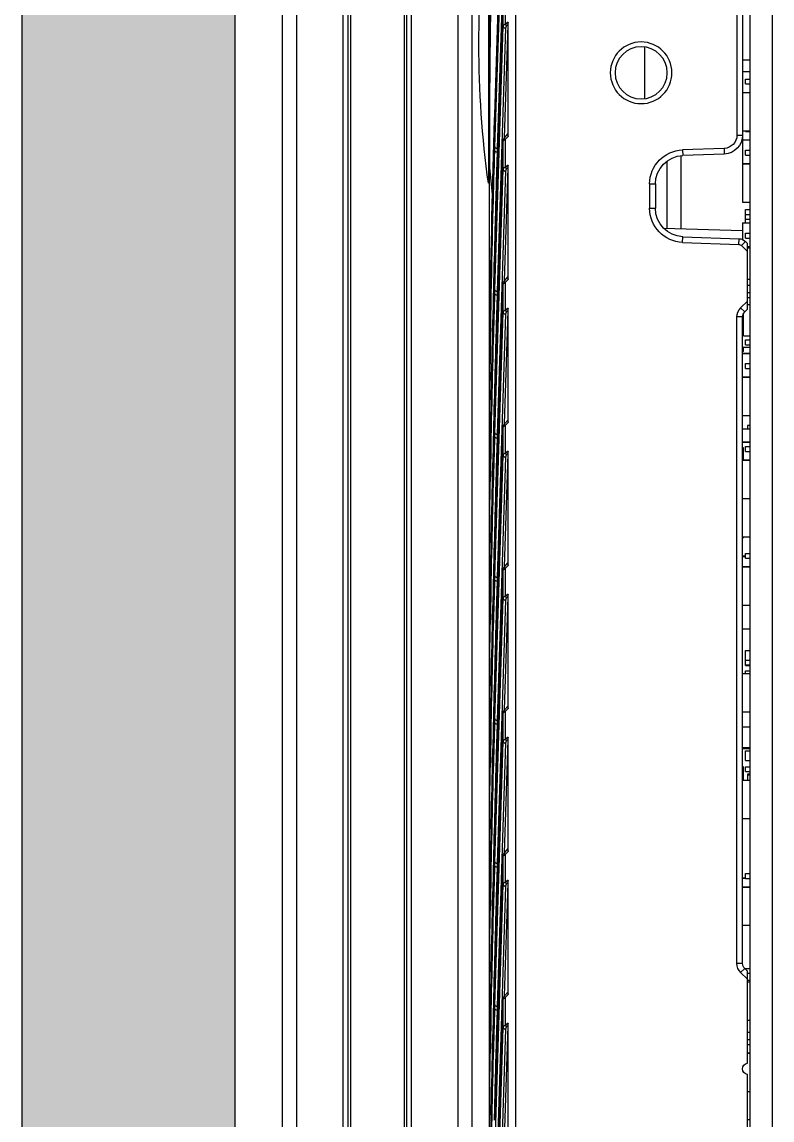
# Model space of a CAD drawing. Header units: millimetres. Extents: x 3299 to 14264, y 1863 to 5555.
# Drawn here: x 13160 to 13239, y 3284.3 to 3400 of the extents above; entities that cross this region are included whole.
import ezdxf

# ---------------------------------------------------------------- set-up
doc = ezdxf.new("R2010")
doc.units = ezdxf.units.MM
for name, color, linetype in [('02___PRT_ALL_AXES', 7, 'Continuous'), ('_147615', 7, 'Continuous'), ('DIM', 4, 'Continuous')]:
    doc.layers.add(name, color=color, linetype=linetype)

# ---------------------------------------------------------------- blocks, each defined once
blk = doc.blocks.new('tyfjg')
at = {"color": 30, "linetype": 'Continuous', "true_color": 0xf26722}
for p, q in [((6005.13, 3408.49), (7001.63, 3408.49)), ((6005.13, 3406.99), (7001.63, 3406.99)), ((6005.13, 3402.09), (7001.63, 3402.09)), ((6005.13, 3401.59), (7001.63, 3401.59)), ((7001.63, 3401.33), (6005.13, 3401.33)), ((7001.63, 3395.66), (6005.13, 3395.66)), ((6005.13, 3395.39), (7001.63, 3395.39)), ((6005.13, 3394.89), (7001.63, 3394.89)), ((6005.13, 3389.99), (7001.63, 3389.99)), ((6005.13, 3388.49), (7001.63, 3388.49))]:
    blk.add_line(p, q, dxfattribs=at)
blk = doc.blocks.new('5555')
at = {"color": 7, "linetype": 'Continuous'}
for p, q in [((2254.95, 3834.51), (2254.95, 3497.01)), ((2257.25, 3497.01), (2257.25, 3834.51)), ((2284.75, 3501.96), (2284.75, 3829.55)), ((2281.95, 3532.46), (2281.95, 3799.05)), ((2258.05, 3797.45), (2258.05, 3757.14)), ((2258.65, 3795.83), (2258.65, 3764.19)), ((2284.18, 3766.29), (2283.31, 3793.63)), ((2284.18, 3766.28), (2283.31, 3793.62)), ((2283.03, 3790.55), (2283.92, 3762.81)), ((2283.31, 3790.71), (2284.19, 3762.97)), ((2283.07, 3778.81), (2283.07, 3775.87)), ((2284.18, 3751.21), (2283.31, 3778.55)), ((2283.31, 3778.54), (2283.31, 3775.63)), ((2284.18, 3751.2), (2283.31, 3778.54)), ((2282.78, 3764.05), (2282.78, 3776.1)), ((2282.78, 3776.1), (2283.07, 3775.87)), ((2283.16, 3763.9), (2282.78, 3775.83)), ((2282.78, 3775.83), (2282.94, 3775.71)), ((2283.03, 3775.47), (2283.92, 3747.74)), ((2283.31, 3775.63), (2284.19, 3747.9)), ((2268.35, 3768.04), (2268.35, 3773.48)), ((2258.05, 3772.14), (2257.25, 3772.14)), ((2258.05, 3770.89), (2257.25, 3770.89)), ((2257.75, 3770.1), (2257.25, 3770.1)), ((2257.75, 3769.59), (2257.25, 3769.59)), ((2257.75, 3769.59), (2257.75, 3770.1)), ((2258.05, 3768.7), (2257.25, 3768.7)), ((2258.05, 3768.68), (2257.25, 3768.68)), ((2284.18, 3766.28), (2284.18, 3766.29)), ((2284.19, 3765.89), (2284.18, 3766.29)), ((2284.19, 3765.89), (2284.18, 3766.28)), ((2284.19, 3765.88), (2284.19, 3765.89)), ((2284.19, 3765.88), (2284.19, 3765.89)), ((2284.19, 3765.88), (2284.19, 3765.89)), ((2284.19, 3765.88), (2284.19, 3762.97)), ((2258.05, 3764.64), (2257.25, 3764.64)), ((2257.75, 3764.59), (2257.25, 3764.59)), ((2257.75, 3764.59), (2257.75, 3764.64)), ((2258.05, 3763.7), (2257.25, 3763.7)), ((2258.05, 3763.68), (2257.25, 3763.68)), ((2258.65, 3764.19), (2258.05, 3764.19)), ((2283.07, 3763.73), (2282.78, 3764.05)), ((2283.13, 3763.93), (2282.79, 3764.32)), ((2283.07, 3763.73), (2283.07, 3760.79)), ((2283.31, 3763.46), (2283.31, 3763.47)), ((2284.18, 3736.14), (2283.31, 3763.47)), ((2283.31, 3763.46), (2283.31, 3760.56)), ((2284.18, 3736.13), (2283.31, 3763.46)), ((2257.75, 3762.6), (2257.25, 3762.6)), ((2257.75, 3762.09), (2257.25, 3762.09)), ((2257.75, 3762.09), (2257.75, 3762.6)), ((2260, 3762.79), (2259.98, 3762.19)), ((2259.98, 3762.19), (2264.36, 3762.04)), ((2260, 3762.79), (2264.38, 3762.64)), ((2264.38, 3762.64), (2264.36, 3762.04)), ((2283.82, 3762.39), (2283.93, 3762.42)), ((2283.92, 3762.81), (2283.93, 3762.42)), ((2284.19, 3762.97), (2284.2, 3762.58)), ((2258.05, 3761.2), (2257.25, 3761.2)), ((2258.05, 3761.18), (2257.25, 3761.18)), ((2282.78, 3748.98), (2282.78, 3761.02)), ((2282.78, 3761.02), (2283.07, 3760.79)), ((2283.16, 3748.82), (2282.78, 3760.76)), ((2282.78, 3760.76), (2282.94, 3760.63)), ((2283.03, 3760.4), (2283.92, 3732.66)), ((2283.31, 3760.56), (2284.19, 3732.82)), ((2284.75, 3760.76), (2284.41, 3757.6)), ((2267.25, 3759.04), (2267.25, 3756.48)), ((2267.85, 3759.04), (2267.25, 3759.04)), ((2267.85, 3759.04), (2267.85, 3756.48)), ((2258.05, 3757.14), (2257.25, 3757.14)), ((2257.75, 3756.36), (2257.25, 3756.36)), ((2257.75, 3756.35), (2257.25, 3756.35)), ((2257.75, 3754.95), (2257.75, 3756.36)), ((2267.85, 3756.48), (2267.25, 3756.48)), ((2257.75, 3755.84), (2257.25, 3755.84)), ((2257.75, 3755.34), (2257.25, 3755.34)), ((2258.05, 3754.95), (2257.25, 3754.95)), ((2258.05, 3754.93), (2257.25, 3754.93)), ((2258.05, 3754.95), (2258.05, 3753.18)), ((2266.38, 3754.37), (2258.05, 3754.15)), ((2257.75, 3753.85), (2257.25, 3753.85)), ((2257.75, 3753.34), (2257.25, 3753.34)), ((2257.74, 3752.97), (2257.55, 3752.77)), ((2258.18, 3752.55), (2257.74, 3752.97)), ((2257.75, 3753.34), (2257.75, 3753.85)), ((2264.36, 3753.48), (2258.43, 3753.27)), ((2258.45, 3752.67), (2258.43, 3753.27)), ((2264.38, 3752.88), (2258.45, 3752.67)), ((2264.38, 3752.88), (2264.36, 3753.48)), ((2257.55, 3752.45), (2257.25, 3752.45)), ((2257.55, 3752.43), (2257.25, 3752.43)), ((2257.55, 3752.3), (2257.25, 3752.3)), ((2257.55, 3745.83), (2257.55, 3752.77)), ((2258.18, 3752.55), (2257.55, 3751.91)), ((2284.18, 3751.2), (2284.18, 3751.21)), ((2284.19, 3750.81), (2284.18, 3751.21)), ((2284.19, 3750.81), (2284.18, 3751.2)), ((2284.19, 3750.81), (2284.19, 3747.9)), ((2284.19, 3750.81), (2284.19, 3750.81)), ((2284.19, 3750.81), (2284.19, 3750.81)), ((2284.19, 3750.81), (2284.19, 3750.81)), ((2284.23, 3751.21), (2284.23, 3750.82)), ((2257.55, 3748.99), (2257.25, 3748.99)), ((2257.55, 3748.39), (2257.25, 3748.39)), ((2283.07, 3748.66), (2282.78, 3748.98)), ((2283.13, 3748.86), (2282.79, 3749.24)), ((2283.07, 3748.66), (2283.07, 3745.72)), ((2283.31, 3748.39), (2283.31, 3748.4)), ((2284.18, 3721.06), (2283.31, 3748.4)), ((2283.31, 3748.39), (2283.31, 3745.48)), ((2284.18, 3721.05), (2283.31, 3748.39)), ((2257.55, 3747.6), (2257.25, 3747.6)), ((2257.55, 3747.09), (2257.25, 3747.09)), ((2283.82, 3747.32), (2283.93, 3747.34)), ((2283.92, 3747.74), (2283.93, 3747.34)), ((2284.19, 3747.9), (2284.2, 3747.5)), ((2284.75, 3747.53), (2284.63, 3746.21)), ((2257.55, 3746.33), (2257.25, 3746.33)), ((2258.26, 3745.98), (2257.55, 3746.68)), ((2257.83, 3745.55), (2258.26, 3745.98)), ((2282.78, 3733.9), (2282.78, 3745.95)), ((2282.78, 3745.95), (2283.07, 3745.72)), ((2257.83, 3745.55), (2257.55, 3745.83)), ((2257.95, 3743.03), (2257.95, 3745.39)), ((2258.05, 3676.87), (2258.05, 3745.02)), ((2258.05, 3745.02), (2258.65, 3745.02)), ((2258.65, 3676.87), (2258.65, 3745.02)), ((2283.16, 3733.74), (2282.78, 3745.68)), ((2282.78, 3745.68), (2282.94, 3745.56)), ((2283.03, 3745.32), (2283.92, 3717.59)), ((2283.31, 3745.48), (2284.19, 3717.75)), ((2257.95, 3743.03), (2257.25, 3743.03)), ((2257.75, 3742.6), (2257.25, 3742.6)), ((2257.75, 3742.09), (2257.75, 3742.6)), ((2257.75, 3742.09), (2257.25, 3742.09)), ((2258.05, 3741.83), (2257.25, 3741.83)), ((2257.95, 3741.37), (2257.95, 3741.83)), ((2257.95, 3741.37), (2258.05, 3741.37)), ((2258.05, 3741.2), (2257.25, 3741.2)), ((2258.05, 3741.18), (2257.25, 3741.18)), ((2257.75, 3740.1), (2257.25, 3740.1)), ((2257.75, 3739.59), (2257.75, 3740.1)), ((2257.75, 3739.59), (2257.25, 3739.59)), ((2258.05, 3738.7), (2257.25, 3738.7)), ((2258.05, 3738.68), (2257.25, 3738.68)), ((2284.18, 3736.13), (2284.18, 3736.14)), ((2284.19, 3735.74), (2284.18, 3736.14)), ((2284.19, 3735.74), (2284.18, 3736.13)), ((2284.19, 3735.73), (2284.19, 3735.74)), ((2284.19, 3735.73), (2284.19, 3735.74)), ((2284.19, 3735.73), (2284.19, 3735.74)), ((2284.19, 3735.73), (2284.19, 3732.82)), ((2284.23, 3736.14), (2284.23, 3735.74)), ((2258.05, 3734.64), (2257.25, 3734.64)), ((2257.25, 3733.58), (2257.55, 3733.58)), ((2258.05, 3733.23), (2257.25, 3733.23)), ((2257.25, 3733.2), (2258.05, 3733.2)), ((2257.55, 3733.58), (2257.55, 3733.23)), ((2283.07, 3733.58), (2282.78, 3733.9)), ((2283.13, 3733.78), (2282.79, 3734.16)), ((2283.07, 3733.58), (2283.07, 3730.64)), ((2284.18, 3705.98), (2283.31, 3733.32)), ((2283.31, 3733.31), (2283.31, 3733.32)), ((2284.18, 3705.98), (2283.31, 3733.31)), ((2283.31, 3733.31), (2283.31, 3730.41)), ((2283.82, 3732.24), (2283.93, 3732.27)), ((2283.92, 3732.66), (2283.93, 3732.27)), ((2284.19, 3732.82), (2284.2, 3732.43)), ((2258.05, 3731.86), (2257.25, 3731.86)), ((2257.25, 3731.79), (2258.05, 3731.79)), ((2257.75, 3731.35), (2257.25, 3731.35)), ((2257.75, 3730.84), (2257.25, 3730.84)), ((2257.75, 3730.84), (2257.75, 3731.35)), ((2257.95, 3729.95), (2257.95, 3731.23)), ((2257.95, 3731.23), (2258.05, 3731.23)), ((2282.78, 3718.83), (2282.78, 3730.87)), ((2282.78, 3730.87), (2283.07, 3730.64)), ((2284.64, 3730.98), (2284.64, 3731.05)), ((2284.68, 3727.68), (2284.64, 3731.05)), ((2284.69, 3727.68), (2284.64, 3730.98)), ((2284.75, 3730.98), (2284.75, 3730.59)), ((2284.75, 3730.98), (2284.75, 3727.68)), ((2284.75, 3730.59), (2284.75, 3730.98)), ((2258.05, 3729.95), (2257.25, 3729.95)), ((2258.05, 3729.93), (2257.25, 3729.93)), ((2283.16, 3718.67), (2282.78, 3730.61)), ((2282.78, 3730.61), (2282.94, 3730.48)), ((2283.03, 3730.25), (2283.92, 3702.51)), ((2283.31, 3730.41), (2284.19, 3702.67)), ((2284.75, 3730.59), (2284.75, 3727.68)), ((2284.75, 3715.91), (2284.69, 3727.52)), ((2258.05, 3725.89), (2257.25, 3725.89)), ((2258.05, 3725.87), (2257.25, 3725.87)), ((2258.05, 3721.83), (2257.25, 3721.83)), ((2257.95, 3721.73), (2257.95, 3721.83)), ((2257.95, 3721.73), (2258.05, 3721.73)), ((2284.18, 3721.05), (2284.18, 3721.06)), ((2284.19, 3720.66), (2284.18, 3721.06)), ((2284.19, 3720.66), (2284.18, 3721.05)), ((2284.19, 3720.65), (2284.19, 3720.66)), ((2284.19, 3720.65), (2284.19, 3720.66)), ((2284.19, 3720.65), (2284.19, 3720.66)), ((2284.19, 3720.65), (2284.19, 3717.75)), ((2284.23, 3721.06), (2284.23, 3720.67)), ((2257.75, 3720.1), (2257.25, 3720.1)), ((2257.75, 3719.59), (2257.25, 3719.59)), ((2257.75, 3719.59), (2257.75, 3720.1)), ((2258.05, 3719.83), (2257.75, 3719.83)), ((2257.75, 3719.73), (2258.05, 3719.73)), ((2258.05, 3718.7), (2257.25, 3718.7)), ((2258.05, 3718.68), (2257.25, 3718.68)), ((2283.07, 3718.51), (2282.78, 3718.83)), ((2283.13, 3718.71), (2282.79, 3719.09)), ((2283.07, 3718.51), (2283.07, 3715.57)), ((2284.18, 3690.91), (2283.31, 3718.25)), ((2283.31, 3718.24), (2283.31, 3718.25)), ((2284.18, 3690.9), (2283.31, 3718.24)), ((2283.31, 3718.24), (2283.31, 3715.33)), ((2283.82, 3717.17), (2283.93, 3717.19)), ((2283.92, 3717.59), (2283.93, 3717.19)), ((2284.19, 3717.75), (2284.2, 3717.35)), ((2282.78, 3703.75), (2282.78, 3715.8)), ((2282.78, 3715.8), (2283.07, 3715.57)), ((2284.64, 3715.91), (2284.64, 3715.98)), ((2284.68, 3712.6), (2284.64, 3715.98)), ((2284.69, 3712.6), (2284.64, 3715.91)), ((2284.75, 3715.91), (2284.75, 3715.51)), ((2284.75, 3715.91), (2284.75, 3712.61)), ((2284.75, 3715.51), (2284.75, 3715.91)), ((2258.05, 3714.64), (2257.25, 3714.64)), ((2283.16, 3703.59), (2282.78, 3715.53)), ((2282.78, 3715.53), (2282.94, 3715.41)), ((2283.03, 3715.17), (2283.92, 3687.44)), ((2283.31, 3715.33), (2284.19, 3687.6)), ((2284.75, 3715.51), (2284.75, 3712.61)), ((2284.75, 3700.83), (2284.69, 3712.45)), ((2258.05, 3712.14), (2257.25, 3712.14)), ((2257.75, 3709.86), (2257.25, 3709.86)), ((2257.75, 3708.85), (2257.25, 3708.85)), ((2257.75, 3708.27), (2257.75, 3709.86)), ((2257.75, 3708.34), (2257.25, 3708.34)), ((2257.75, 3708.27), (2257.25, 3708.27)), ((2257.75, 3707.72), (2257.25, 3707.72)), ((2257.75, 3707.45), (2257.75, 3707.72)), ((2258.05, 3707.45), (2257.25, 3707.45)), ((2258.05, 3707.43), (2257.25, 3707.43)), ((2284.19, 3705.59), (2284.18, 3705.98)), ((2284.18, 3705.98), (2284.18, 3705.98)), ((2284.19, 3705.59), (2284.18, 3705.98)), ((2284.19, 3705.58), (2284.19, 3705.59)), ((2284.19, 3705.58), (2284.19, 3705.59)), ((2284.19, 3705.58), (2284.19, 3705.59)), ((2284.19, 3705.58), (2284.19, 3702.67)), ((2284.23, 3705.99), (2284.23, 3705.59)), ((2258.05, 3703.39), (2257.25, 3703.39)), ((2283.07, 3703.43), (2282.78, 3703.75)), ((2283.13, 3703.63), (2282.79, 3704.01)), ((2283.07, 3703.43), (2283.07, 3700.49)), ((2284.18, 3675.83), (2283.31, 3703.17)), ((2283.31, 3703.16), (2283.31, 3703.17)), ((2284.18, 3675.82), (2283.31, 3703.16)), ((2283.31, 3703.16), (2283.31, 3700.25)), ((2283.82, 3702.09), (2283.93, 3702.12)), ((2283.92, 3702.51), (2283.93, 3702.12)), ((2284.19, 3702.67), (2284.2, 3702.28)), ((2258.05, 3701.83), (2257.25, 3701.83)), ((2282.78, 3688.68), (2282.78, 3700.72)), ((2282.78, 3700.72), (2283.07, 3700.49)), ((2284.64, 3700.83), (2284.64, 3700.9)), ((2284.68, 3697.53), (2284.64, 3700.9)), ((2284.69, 3697.53), (2284.64, 3700.83)), ((2284.75, 3700.83), (2284.75, 3700.44)), ((2284.75, 3700.83), (2284.75, 3697.53)), ((2284.75, 3700.44), (2284.75, 3700.83)), ((2258.05, 3699.64), (2257.25, 3699.64)), ((2258.05, 3699.61), (2257.25, 3699.61)), ((2283.16, 3688.52), (2282.78, 3700.46)), ((2282.78, 3700.46), (2282.94, 3700.33)), ((2283.03, 3700.09), (2283.92, 3672.36)), ((2283.31, 3700.25), (2284.19, 3672.52)), ((2284.75, 3700.44), (2284.75, 3697.53)), ((2257.25, 3699.51), (2258.05, 3699.51)), ((2257.75, 3699.29), (2257.25, 3699.29)), ((2257.75, 3698.27), (2257.75, 3699.29)), ((2257.75, 3698.27), (2257.25, 3698.27)), ((2257.75, 3697.6), (2257.25, 3697.6)), ((2257.75, 3697.09), (2257.75, 3697.6)), ((2257.95, 3696.2), (2257.95, 3697.61)), ((2257.95, 3697.61), (2258.05, 3697.61)), ((2284.75, 3685.76), (2284.69, 3697.37)), ((2257.75, 3697.09), (2257.25, 3697.09)), ((2257.25, 3696.81), (2257.55, 3696.81)), ((2257.25, 3696.71), (2257.55, 3696.71)), ((2258.05, 3696.2), (2257.25, 3696.2)), ((2258.05, 3696.18), (2257.25, 3696.18)), ((2257.55, 3696.81), (2257.55, 3696.2)), ((2258.05, 3692.14), (2257.25, 3692.14)), ((2284.19, 3690.51), (2284.18, 3690.91)), ((2284.18, 3690.9), (2284.18, 3690.91)), ((2284.19, 3690.51), (2284.18, 3690.9)), ((2284.19, 3690.5), (2284.19, 3690.51)), ((2284.19, 3690.5), (2284.19, 3690.51)), ((2284.19, 3690.5), (2284.19, 3690.51)), ((2284.19, 3690.5), (2284.19, 3687.6)), ((2284.23, 3690.91), (2284.23, 3690.51)), ((2283.07, 3688.35), (2282.78, 3688.68)), ((2283.13, 3688.56), (2282.79, 3688.94)), ((2283.07, 3688.35), (2283.07, 3685.42)), ((2284.18, 3660.76), (2283.31, 3688.1)), ((2283.31, 3688.09), (2283.31, 3688.1)), ((2284.18, 3660.75), (2283.31, 3688.09)), ((2283.31, 3688.09), (2283.31, 3685.18)), ((2283.82, 3687.02), (2283.93, 3687.04)), ((2283.92, 3687.44), (2283.93, 3687.04)), ((2284.19, 3687.6), (2284.2, 3687.2)), ((2257.75, 3686.35), (2257.25, 3686.35)), ((2257.75, 3685.84), (2257.25, 3685.84)), ((2257.75, 3685.84), (2257.75, 3686.35)), ((2258.05, 3685.89), (2257.75, 3685.89)), ((2258.05, 3685.87), (2257.75, 3685.87)), ((2284.64, 3685.76), (2284.64, 3685.83)), ((2284.68, 3682.45), (2284.64, 3685.83)), ((2284.69, 3682.45), (2284.64, 3685.76)), ((2284.75, 3685.76), (2284.75, 3685.36)), ((2284.75, 3685.76), (2284.75, 3682.45)), ((2284.75, 3685.36), (2284.75, 3685.76)), ((2258.05, 3684.95), (2257.25, 3684.95)), ((2258.05, 3684.93), (2257.25, 3684.93)), ((2282.78, 3673.6), (2282.78, 3685.65)), ((2282.78, 3685.65), (2283.07, 3685.42)), ((2283.16, 3673.44), (2282.78, 3685.38)), ((2282.78, 3685.38), (2282.94, 3685.26)), ((2283.03, 3685.02), (2283.92, 3657.28)), ((2283.31, 3685.18), (2284.19, 3657.44)), ((2284.75, 3685.36), (2284.75, 3682.45)), ((2284.75, 3670.68), (2284.69, 3682.29)), ((2258.05, 3680.89), (2257.25, 3680.89)), ((2258.05, 3676.87), (2258.65, 3676.87)), ((2257.75, 3676.35), (2257.25, 3676.35)), ((2257.55, 3675.84), (2257.25, 3675.84)), ((2257.55, 3676.06), (2257.83, 3676.34)), ((2257.55, 3666.35), (2257.55, 3676.06)), ((2257.55, 3675.21), (2258.26, 3675.92)), ((2257.75, 3676.26), (2257.75, 3676.35)), ((2257.83, 3676.34), (2258.26, 3675.92)), ((2284.19, 3675.44), (2284.18, 3675.83)), ((2284.18, 3675.82), (2284.18, 3675.83)), ((2284.19, 3675.44), (2284.18, 3675.82)), ((2284.19, 3675.43), (2284.19, 3675.44)), ((2284.19, 3675.43), (2284.19, 3675.44)), ((2284.19, 3675.43), (2284.19, 3675.44)), ((2284.19, 3675.43), (2284.19, 3672.52)), ((2284.23, 3675.84), (2284.23, 3675.44)), ((2257.55, 3675.1), (2257.25, 3675.1)), ((2257.55, 3674.95), (2257.25, 3674.95)), ((2257.55, 3674.93), (2257.25, 3674.93)), ((2283.07, 3673.28), (2282.78, 3673.6)), ((2283.13, 3673.48), (2282.79, 3673.86)), ((2283.07, 3673.28), (2283.07, 3670.34)), ((2284.18, 3645.68), (2283.31, 3673.02)), ((2283.31, 3673.01), (2283.31, 3673.02)), ((2284.18, 3645.67), (2283.31, 3673.01)), ((2283.31, 3673.01), (2283.31, 3670.1)), ((2283.82, 3671.94), (2283.93, 3671.97)), ((2283.92, 3672.36), (2283.93, 3671.97)), ((2284.19, 3672.52), (2284.2, 3672.13)), ((2257.55, 3670.89), (2257.25, 3670.89)), ((2284.64, 3670.68), (2284.64, 3670.75)), ((2284.68, 3667.38), (2284.64, 3670.75)), ((2284.69, 3667.38), (2284.64, 3670.68)), ((2284.75, 3670.68), (2284.75, 3670.29)), ((2284.75, 3670.68), (2284.75, 3667.38)), ((2284.75, 3670.29), (2284.75, 3670.68)), ((2257.55, 3669.64), (2257.25, 3669.64)), ((2282.78, 3658.52), (2282.78, 3670.57)), ((2282.78, 3670.57), (2283.07, 3670.34)), ((2283.16, 3658.37), (2282.78, 3670.31)), ((2282.78, 3670.31), (2282.94, 3670.18)), ((2283.03, 3669.94), (2283.92, 3642.21)), ((2283.31, 3670.1), (2284.19, 3642.37)), ((2284.75, 3670.29), (2284.75, 3667.38)), ((2257.55, 3668.85), (2257.25, 3668.85)), ((2257.55, 3668.34), (2257.25, 3668.34)), ((2257.55, 3667.45), (2257.25, 3667.45)), ((2257.55, 3667.43), (2257.25, 3667.43)), ((2284.75, 3655.61), (2284.69, 3667.22)), ((2257.55, 3655.46), (2257.55, 3665.17)), ((2257.55, 3663.39), (2257.25, 3663.39)), ((2257.55, 3660.42), (2257.25, 3660.42)), ((2284.19, 3660.36), (2284.18, 3660.76)), ((2284.18, 3660.75), (2284.18, 3660.76)), ((2284.19, 3660.36), (2284.18, 3660.75)), ((2284.23, 3660.76), (2284.23, 3660.36))]:
    blk.add_line(p, q, dxfattribs=at)
for points in [[(2284.75, 3730.98), (2284.69, 3742.6), (2284.5, 3754.29), (2284.19, 3765.89)], [(2283.31, 3763.47), (2283.3, 3763.52), (2283.28, 3763.64), (2283.25, 3763.75), (2283.2, 3763.85), (2283.13, 3763.93)], [(2284.69, 3727.52), (2284.5, 3739.21), (2284.19, 3750.81)], [(2283.31, 3748.4), (2283.3, 3748.44), (2283.28, 3748.56), (2283.25, 3748.67), (2283.2, 3748.77), (2283.13, 3748.86)], [(2284.69, 3712.45), (2284.5, 3724.13), (2284.19, 3735.74)], [(2283.31, 3733.32), (2283.3, 3733.36), (2283.28, 3733.49), (2283.25, 3733.6), (2283.2, 3733.7), (2283.13, 3733.78)], [(2284.69, 3697.37), (2284.5, 3709.06), (2284.19, 3720.66)], [(2283.31, 3718.25), (2283.3, 3718.29), (2283.28, 3718.41), (2283.25, 3718.52), (2283.2, 3718.62), (2283.13, 3718.71)], [(2284.69, 3682.29), (2284.5, 3693.98), (2284.19, 3705.59)], [(2283.31, 3703.17), (2283.3, 3703.21), (2283.28, 3703.34), (2283.25, 3703.45), (2283.2, 3703.55), (2283.13, 3703.63)], [(2284.69, 3667.22), (2284.5, 3678.91), (2284.19, 3690.51)], [(2283.31, 3688.1), (2283.3, 3688.14), (2283.28, 3688.26), (2283.25, 3688.37), (2283.2, 3688.47), (2283.13, 3688.56)], [(2284.69, 3652.14), (2284.5, 3663.83), (2284.19, 3675.44)], [(2283.31, 3673.02), (2283.3, 3673.06), (2283.28, 3673.19), (2283.25, 3673.3), (2283.2, 3673.4), (2283.13, 3673.48)]]:
    blk.add_lwpolyline(points, dxfattribs=at)
for radius in [3.25, 2.75]:
    blk.add_circle((2268.75, 3770.76), radius, dxfattribs=at)
for centre, radius, start, end in [((2260.05, 3764.19), 2, 180, 268), ((2260.05, 3764.19), 1.4, 180, 268), ((2264.25, 3759.04), 3.6, 0, 88), ((2264.25, 3759.04), 3, 0, 88), ((2264.25, 3756.48), 3, 272, 0), ((2264.25, 3756.48), 3.6, 272, 0), ((2258.46, 3752.27), 1, 92, 136), ((2258.46, 3752.27), 0.4, 92, 136), ((1175.89, 3727.53), 1108.58, 0.93221, 1.20356), ((2257.3, 3745.02), 1.35, 0, 45), ((2257.3, 3745.02), 0.75, 0, 45), ((1176.2, 3727.68), 1108.55, 0.17076, 0.55031), ((1176.14, 3730.59), 1108.61, 0.02045, 0.39999), ((1175.89, 3712.46), 1108.58, 0.93221, 1.20356), ((1176.43, 3712.61), 1108.33, 0.55032, 0.77916), ((1176.3, 3715.51), 1108.45, 0.39999, 0.62882), ((1176.2, 3712.61), 1108.55, 0.17076, 0.55031), ((1176.14, 3715.51), 1108.61, 0.02045, 0.39999), ((1175.89, 3697.38), 1108.58, 0.93221, 1.20356), ((1176.43, 3697.53), 1108.33, 0.55032, 0.77916), ((1176.3, 3700.44), 1108.45, 0.39999, 0.62882), ((1176.2, 3697.53), 1108.55, 0.17076, 0.55031), ((1176.14, 3700.44), 1108.61, 0.02045, 0.39999), ((1175.89, 3682.3), 1108.58, 0.93221, 1.20356), ((1176.43, 3682.46), 1108.33, 0.55032, 0.77916), ((1176.3, 3685.36), 1108.45, 0.39999, 0.62882), ((1176.2, 3682.45), 1108.55, 0.17076, 0.55031), ((1176.14, 3685.36), 1108.61, 0.02045, 0.39999), ((1175.89, 3667.23), 1108.58, 0.93221, 1.20356), ((1176.43, 3667.38), 1108.33, 0.55032, 0.77916), ((1176.3, 3670.29), 1108.45, 0.39999, 0.62882), ((1176.2, 3667.38), 1108.55, 0.17076, 0.55031), ((1176.14, 3670.29), 1108.61, 0.02045, 0.39999), ((2257.3, 3676.87), 0.75, 315, 0), ((2257.3, 3676.87), 1.35, 315, 0), ((1175.89, 3652.15), 1108.58, 0.93221, 1.20356), ((1176.43, 3652.31), 1108.33, 0.55032, 0.77916), ((1176.3, 3655.21), 1108.45, 0.39999, 0.62882), ((2257.45, 3665.76), 0.6, 279.5941, 80.4059), ((1176.2, 3652.3), 1108.55, 0.17076, 0.55031), ((1176.14, 3655.21), 1108.61, 0.02045, 0.39999)]:
    blk.add_arc(centre, radius, start, end, dxfattribs=at)
for centre, major_axis, ratio, start_param, end_param in [((2282.8, 3775.96), (-0.006, 0.387), 0.043625, 1.207842, 1.907655), ((2282.8, 3763.86), (-0.008, 0.456), 0.03597, -0.04118, 1.135116), ((2282.8, 3760.89), (-0.006, 0.387), 0.043625, 1.207842, 1.907655), ((2282.8, 3748.78), (-0.008, 0.456), 0.03597, -0.04118, 1.135116), ((2282.8, 3745.81), (-0.006, 0.387), 0.043625, 1.207842, 1.907655), ((2282.8, 3733.71), (-0.008, 0.456), 0.03597, -0.04118, 1.135116), ((2282.8, 3730.74), (-0.006, 0.387), 0.043625, 1.207842, 1.907655), ((2282.8, 3718.63), (-0.008, 0.456), 0.03597, -0.04118, 1.135116), ((2282.8, 3715.66), (-0.006, 0.387), 0.043625, 1.207842, 1.907655), ((2282.8, 3703.56), (-0.008, 0.456), 0.03597, -0.04118, 1.135116), ((2282.8, 3700.58), (-0.006, 0.387), 0.043625, 1.207842, 1.907655), ((2282.8, 3688.48), (-0.008, 0.456), 0.03597, -0.04118, 1.135116), ((2282.8, 3685.51), (-0.006, 0.387), 0.043625, 1.207842, 1.907655), ((2282.8, 3673.41), (-0.008, 0.456), 0.03597, -0.04118, 1.135116), ((2282.8, 3670.43), (-0.006, 0.387), 0.043625, 1.207842, 1.907655)]:
    blk.add_ellipse(centre, major_axis=major_axis, ratio=ratio, start_param=start_param, end_param=end_param, dxfattribs=at)
for points, knots in [([(2284.57, 3780.78), (2284.6, 3779.11), (2284.71, 3772.44), (2284.75, 3765.76), (2284.75, 3760.76)], [0, 0, 0, 0, 0.249927, 1, 1, 1, 1]), ([(2283.07, 3775.87), (2283.06, 3775.86), (2283.04, 3775.83), (2283.01, 3775.78), (2282.97, 3775.75), (2282.95, 3775.72), (2282.94, 3775.71)], [0, 0, 0, 0, 0.248018, 0.501621, 0.754402, 1, 1, 1, 1]), ([(2282.94, 3775.71), (2282.95, 3775.7), (2282.98, 3775.67), (2283, 3775.63), (2283.01, 3775.59), (2283.03, 3775.54), (2283.03, 3775.49), (2283.03, 3775.47)], [0, 0, 0, 0, 0.256695, 0.382089, 0.506385, 0.753251, 1, 1, 1, 1]), ([(2283.31, 3775.63), (2283.31, 3775.62), (2283.3, 3775.6), (2283.28, 3775.57), (2283.26, 3775.55), (2283.22, 3775.52), (2283.18, 3775.5), (2283.14, 3775.49), (2283.09, 3775.48), (2283.05, 3775.47), (2283.03, 3775.47)], [0, 0, 0, 0, 0.087721, 0.183554, 0.291171, 0.41195, 0.545418, 0.68978, 0.84241, 1, 1, 1, 1]), ([(2283.07, 3775.87), (2283.08, 3775.86), (2283.12, 3775.85), (2283.17, 3775.83), (2283.21, 3775.8), (2283.24, 3775.77), (2283.27, 3775.74), (2283.29, 3775.7), (2283.3, 3775.67), (2283.31, 3775.64), (2283.31, 3775.63)], [0, 0, 0, 0, 0.158904, 0.306341, 0.442472, 0.568149, 0.684741, 0.794091, 0.898356, 1, 1, 1, 1]), ([(2284.73, 3738.33), (2284.71, 3740.62), (2284.62, 3749.81), (2284.41, 3758.99), (2284.19, 3765.88)], [0, 0, 0, 0, 0.249991, 1, 1, 1, 1]), ([(2283.07, 3763.73), (2283.07, 3763.74), (2283.09, 3763.76), (2283.11, 3763.79), (2283.13, 3763.82), (2283.14, 3763.85), (2283.14, 3763.88), (2283.15, 3763.9), (2283.14, 3763.92), (2283.14, 3763.93), (2283.14, 3763.93), (2283.13, 3763.93)], [0, 0, 0, 0, 0.177781, 0.343274, 0.493701, 0.627259, 0.742963, 0.841273, 0.924881, 0.96303, 1, 1, 1, 1]), ([(2283.23, 3763.62), (2283.22, 3763.63), (2283.2, 3763.65), (2283.16, 3763.68), (2283.12, 3763.71), (2283.08, 3763.72), (2283.07, 3763.73)], [0, 0, 0, 0, 0.224787, 0.466098, 0.724542, 1, 1, 1, 1]), ([(2283.3, 3763.52), (2283.29, 3763.54), (2283.27, 3763.57), (2283.25, 3763.6), (2283.23, 3763.62)], [0, 0, 0, 0, 0.477411, 1, 1, 1, 1]), ([(2283.31, 3763.46), (2283.31, 3763.47), (2283.3, 3763.49), (2283.3, 3763.5), (2283.3, 3763.52)], [0, 0, 0, 0, 0.245957, 1, 1, 1, 1]), ([(2284.19, 3762.97), (2284.19, 3762.96), (2284.18, 3762.94), (2284.17, 3762.91), (2284.14, 3762.89), (2284.11, 3762.86), (2284.07, 3762.84), (2284.02, 3762.83), (2283.97, 3762.82), (2283.93, 3762.81), (2283.92, 3762.81)], [0, 0, 0, 0, 0.087721, 0.183554, 0.291171, 0.41195, 0.545418, 0.68978, 0.84241, 1, 1, 1, 1]), ([(2284.2, 3762.58), (2284.2, 3762.57), (2284.2, 3762.55), (2284.18, 3762.52), (2284.15, 3762.49), (2284.12, 3762.47), (2284.08, 3762.45), (2284.03, 3762.44), (2283.98, 3762.42), (2283.95, 3762.42), (2283.93, 3762.42)], [0, 0, 0, 0, 0.087716, 0.183532, 0.29113, 0.411898, 0.545364, 0.689735, 0.842384, 1, 1, 1, 1]), ([(2283.93, 3762.42), (2283.96, 3761.49), (2284.07, 3757.75), (2284.17, 3754.01), (2284.23, 3751.21)], [0, 0, 0, 0, 0.250008, 1, 1, 1, 1]), ([(2284.2, 3762.58), (2284.27, 3760.56), (2284.5, 3752.48), (2284.64, 3744.39), (2284.7, 3738.33)], [0, 0, 0, 0, 0.250015, 1, 1, 1, 1]), ([(2283.07, 3760.79), (2283.06, 3760.78), (2283.04, 3760.75), (2283.01, 3760.71), (2282.97, 3760.67), (2282.95, 3760.65), (2282.94, 3760.63)], [0, 0, 0, 0, 0.248018, 0.501621, 0.754402, 1, 1, 1, 1]), ([(2282.94, 3760.63), (2282.95, 3760.62), (2282.98, 3760.59), (2283, 3760.56), (2283.01, 3760.51), (2283.03, 3760.46), (2283.03, 3760.42), (2283.03, 3760.4)], [0, 0, 0, 0, 0.256695, 0.382089, 0.506385, 0.753251, 1, 1, 1, 1]), ([(2283.31, 3760.56), (2283.31, 3760.55), (2283.3, 3760.53), (2283.28, 3760.5), (2283.26, 3760.47), (2283.22, 3760.45), (2283.18, 3760.43), (2283.14, 3760.41), (2283.09, 3760.4), (2283.05, 3760.4), (2283.03, 3760.4)], [0, 0, 0, 0, 0.087721, 0.183554, 0.291171, 0.41195, 0.545418, 0.68978, 0.84241, 1, 1, 1, 1]), ([(2283.07, 3760.79), (2283.08, 3760.79), (2283.12, 3760.78), (2283.17, 3760.75), (2283.21, 3760.73), (2283.24, 3760.7), (2283.27, 3760.66), (2283.29, 3760.63), (2283.3, 3760.59), (2283.31, 3760.57), (2283.31, 3760.56)], [0, 0, 0, 0, 0.158904, 0.306341, 0.442472, 0.568149, 0.684741, 0.794091, 0.898356, 1, 1, 1, 1]), ([(2284.64, 3731.05), (2284.62, 3732.7), (2284.51, 3739.28), (2284.35, 3745.87), (2284.19, 3750.81)], [0, 0, 0, 0, 0.249991, 1, 1, 1, 1]), ([(2283.07, 3748.66), (2283.07, 3748.67), (2283.09, 3748.69), (2283.11, 3748.72), (2283.13, 3748.75), (2283.14, 3748.78), (2283.14, 3748.8), (2283.15, 3748.82), (2283.14, 3748.84), (2283.14, 3748.85), (2283.14, 3748.86), (2283.13, 3748.86)], [0, 0, 0, 0, 0.177781, 0.343274, 0.493701, 0.627259, 0.742963, 0.841273, 0.924881, 0.96303, 1, 1, 1, 1]), ([(2283.23, 3748.54), (2283.22, 3748.55), (2283.2, 3748.57), (2283.16, 3748.6), (2283.12, 3748.63), (2283.08, 3748.65), (2283.07, 3748.66)], [0, 0, 0, 0, 0.224787, 0.466098, 0.724542, 1, 1, 1, 1]), ([(2283.3, 3748.44), (2283.29, 3748.46), (2283.27, 3748.49), (2283.25, 3748.53), (2283.23, 3748.54)], [0, 0, 0, 0, 0.477411, 1, 1, 1, 1]), ([(2283.31, 3748.39), (2283.31, 3748.39), (2283.3, 3748.41), (2283.3, 3748.43), (2283.3, 3748.44)], [0, 0, 0, 0, 0.245957, 1, 1, 1, 1]), ([(2284.19, 3747.9), (2284.19, 3747.89), (2284.18, 3747.87), (2284.17, 3747.84), (2284.14, 3747.81), (2284.11, 3747.79), (2284.07, 3747.77), (2284.02, 3747.75), (2283.97, 3747.74), (2283.93, 3747.74), (2283.92, 3747.74)], [0, 0, 0, 0, 0.087721, 0.183554, 0.291171, 0.41195, 0.545418, 0.68978, 0.84241, 1, 1, 1, 1]), ([(2284.2, 3747.5), (2284.2, 3747.49), (2284.2, 3747.47), (2284.18, 3747.45), (2284.15, 3747.42), (2284.12, 3747.4), (2284.08, 3747.38), (2284.03, 3747.36), (2283.98, 3747.35), (2283.95, 3747.35), (2283.93, 3747.34)], [0, 0, 0, 0, 0.087716, 0.183532, 0.29113, 0.411898, 0.545364, 0.689735, 0.842384, 1, 1, 1, 1]), ([(2283.93, 3747.34), (2283.96, 3746.41), (2284.07, 3742.67), (2284.17, 3738.94), (2284.23, 3736.14)], [0, 0, 0, 0, 0.250008, 1, 1, 1, 1]), ([(2284.2, 3747.5), (2284.25, 3745.85), (2284.45, 3739.25), (2284.58, 3732.64), (2284.65, 3727.68)], [0, 0, 0, 0, 0.250013, 1, 1, 1, 1]), ([(2283.07, 3745.72), (2283.06, 3745.7), (2283.04, 3745.68), (2283.01, 3745.63), (2282.97, 3745.59), (2282.95, 3745.57), (2282.94, 3745.56)], [0, 0, 0, 0, 0.248018, 0.501621, 0.754402, 1, 1, 1, 1]), ([(2282.94, 3745.56), (2282.95, 3745.55), (2282.98, 3745.52), (2283, 3745.48), (2283.01, 3745.44), (2283.03, 3745.39), (2283.03, 3745.34), (2283.03, 3745.32)], [0, 0, 0, 0, 0.256695, 0.382089, 0.506385, 0.753251, 1, 1, 1, 1]), ([(2283.31, 3745.48), (2283.31, 3745.47), (2283.3, 3745.45), (2283.28, 3745.42), (2283.26, 3745.4), (2283.22, 3745.37), (2283.18, 3745.35), (2283.14, 3745.34), (2283.09, 3745.33), (2283.05, 3745.32), (2283.03, 3745.32)], [0, 0, 0, 0, 0.087721, 0.183554, 0.291171, 0.41195, 0.545418, 0.68978, 0.84241, 1, 1, 1, 1]), ([(2283.07, 3745.72), (2283.08, 3745.71), (2283.12, 3745.7), (2283.17, 3745.68), (2283.21, 3745.65), (2283.24, 3745.62), (2283.27, 3745.59), (2283.29, 3745.55), (2283.3, 3745.52), (2283.31, 3745.49), (2283.31, 3745.48)], [0, 0, 0, 0, 0.158904, 0.306341, 0.442472, 0.568149, 0.684741, 0.794091, 0.898356, 1, 1, 1, 1]), ([(2284.64, 3715.98), (2284.62, 3717.62), (2284.51, 3724.21), (2284.35, 3730.79), (2284.19, 3735.73)], [0, 0, 0, 0, 0.249991, 1, 1, 1, 1]), ([(2283.07, 3733.58), (2283.07, 3733.59), (2283.09, 3733.61), (2283.11, 3733.64), (2283.13, 3733.67), (2283.14, 3733.7), (2283.14, 3733.73), (2283.15, 3733.75), (2283.14, 3733.76), (2283.14, 3733.78), (2283.14, 3733.78), (2283.13, 3733.78)], [0, 0, 0, 0, 0.177781, 0.343274, 0.493701, 0.627259, 0.742963, 0.841273, 0.924881, 0.96303, 1, 1, 1, 1]), ([(2283.23, 3733.47), (2283.22, 3733.48), (2283.2, 3733.5), (2283.16, 3733.53), (2283.12, 3733.56), (2283.08, 3733.57), (2283.07, 3733.58)], [0, 0, 0, 0, 0.224787, 0.466098, 0.724542, 1, 1, 1, 1]), ([(2283.3, 3733.37), (2283.29, 3733.38), (2283.27, 3733.42), (2283.25, 3733.45), (2283.23, 3733.47)], [0, 0, 0, 0, 0.477411, 1, 1, 1, 1]), ([(2283.31, 3733.31), (2283.31, 3733.32), (2283.3, 3733.34), (2283.3, 3733.35), (2283.3, 3733.37)], [0, 0, 0, 0, 0.245957, 1, 1, 1, 1]), ([(2284.19, 3732.82), (2284.19, 3732.81), (2284.18, 3732.79), (2284.17, 3732.76), (2284.14, 3732.74), (2284.11, 3732.71), (2284.07, 3732.69), (2284.02, 3732.68), (2283.97, 3732.67), (2283.93, 3732.66), (2283.92, 3732.66)], [0, 0, 0, 0, 0.087721, 0.183554, 0.291171, 0.41195, 0.545418, 0.68978, 0.84241, 1, 1, 1, 1]), ([(2284.2, 3732.43), (2284.2, 3732.42), (2284.2, 3732.4), (2284.18, 3732.37), (2284.15, 3732.34), (2284.12, 3732.32), (2284.08, 3732.3), (2284.03, 3732.28), (2283.98, 3732.27), (2283.95, 3732.27), (2283.93, 3732.27)], [0, 0, 0, 0, 0.087716, 0.183532, 0.29113, 0.411898, 0.545364, 0.689735, 0.842384, 1, 1, 1, 1]), ([(2283.93, 3732.27), (2283.96, 3731.33), (2284.07, 3727.6), (2284.17, 3723.86), (2284.23, 3721.06)], [0, 0, 0, 0, 0.250008, 1, 1, 1, 1]), ([(2284.2, 3732.43), (2284.25, 3730.78), (2284.45, 3724.17), (2284.58, 3717.56), (2284.65, 3712.6)], [0, 0, 0, 0, 0.250013, 1, 1, 1, 1]), ([(2283.07, 3730.64), (2283.06, 3730.63), (2283.04, 3730.6), (2283.01, 3730.56), (2282.97, 3730.52), (2282.95, 3730.5), (2282.94, 3730.48)], [0, 0, 0, 0, 0.248018, 0.501621, 0.754402, 1, 1, 1, 1]), ([(2282.94, 3730.48), (2282.95, 3730.47), (2282.98, 3730.44), (2283, 3730.4), (2283.01, 3730.36), (2283.03, 3730.31), (2283.03, 3730.27), (2283.03, 3730.25)], [0, 0, 0, 0, 0.256695, 0.382089, 0.506385, 0.753251, 1, 1, 1, 1]), ([(2283.31, 3730.41), (2283.31, 3730.4), (2283.3, 3730.38), (2283.28, 3730.35), (2283.26, 3730.32), (2283.22, 3730.3), (2283.18, 3730.28), (2283.14, 3730.26), (2283.09, 3730.25), (2283.05, 3730.25), (2283.03, 3730.25)], [0, 0, 0, 0, 0.087721, 0.183554, 0.291171, 0.41195, 0.545418, 0.68978, 0.84241, 1, 1, 1, 1]), ([(2283.07, 3730.64), (2283.08, 3730.64), (2283.12, 3730.63), (2283.17, 3730.6), (2283.21, 3730.57), (2283.24, 3730.54), (2283.27, 3730.51), (2283.29, 3730.48), (2283.3, 3730.44), (2283.31, 3730.42), (2283.31, 3730.41)], [0, 0, 0, 0, 0.158904, 0.306341, 0.442472, 0.568149, 0.684741, 0.794091, 0.898356, 1, 1, 1, 1]), ([(2284.75, 3727.68), (2284.75, 3727.67), (2284.75, 3727.65), (2284.74, 3727.63), (2284.71, 3727.6), (2284.7, 3727.59), (2284.69, 3727.58)], [0, 0, 0, 0, 0.219451, 0.453173, 0.711497, 1, 1, 1, 1]), ([(2284.75, 3727.29), (2284.75, 3727.28), (2284.75, 3727.26), (2284.74, 3727.23), (2284.72, 3727.21), (2284.7, 3727.19), (2284.69, 3727.19)], [0, 0, 0, 0, 0.220352, 0.454493, 0.7125, 1, 1, 1, 1]), ([(2284.64, 3700.9), (2284.62, 3702.55), (2284.51, 3709.13), (2284.35, 3715.72), (2284.19, 3720.65)], [0, 0, 0, 0, 0.249991, 1, 1, 1, 1]), ([(2283.07, 3718.51), (2283.07, 3718.52), (2283.09, 3718.54), (2283.11, 3718.57), (2283.13, 3718.6), (2283.14, 3718.63), (2283.14, 3718.65), (2283.15, 3718.67), (2283.14, 3718.69), (2283.14, 3718.7), (2283.14, 3718.7), (2283.13, 3718.71)], [0, 0, 0, 0, 0.177781, 0.343274, 0.493701, 0.627259, 0.742963, 0.841273, 0.924881, 0.96303, 1, 1, 1, 1]), ([(2283.23, 3718.39), (2283.22, 3718.4), (2283.2, 3718.42), (2283.16, 3718.45), (2283.12, 3718.48), (2283.08, 3718.5), (2283.07, 3718.51)], [0, 0, 0, 0, 0.224787, 0.466098, 0.724542, 1, 1, 1, 1]), ([(2283.3, 3718.29), (2283.29, 3718.31), (2283.27, 3718.34), (2283.25, 3718.37), (2283.23, 3718.39)], [0, 0, 0, 0, 0.477411, 1, 1, 1, 1]), ([(2283.31, 3718.24), (2283.31, 3718.24), (2283.3, 3718.26), (2283.3, 3718.28), (2283.3, 3718.29)], [0, 0, 0, 0, 0.245957, 1, 1, 1, 1]), ([(2284.19, 3717.75), (2284.19, 3717.74), (2284.18, 3717.72), (2284.17, 3717.69), (2284.14, 3717.66), (2284.11, 3717.64), (2284.07, 3717.62), (2284.02, 3717.6), (2283.97, 3717.59), (2283.93, 3717.59), (2283.92, 3717.59)], [0, 0, 0, 0, 0.087721, 0.183554, 0.291171, 0.41195, 0.545418, 0.68978, 0.84241, 1, 1, 1, 1]), ([(2284.2, 3717.35), (2284.2, 3717.34), (2284.2, 3717.32), (2284.18, 3717.29), (2284.15, 3717.27), (2284.12, 3717.24), (2284.08, 3717.23), (2284.03, 3717.21), (2283.98, 3717.2), (2283.95, 3717.19), (2283.93, 3717.19)], [0, 0, 0, 0, 0.087716, 0.183532, 0.29113, 0.411898, 0.545364, 0.689735, 0.842384, 1, 1, 1, 1]), ([(2283.93, 3717.19), (2283.96, 3716.26), (2284.07, 3712.52), (2284.17, 3708.79), (2284.23, 3705.99)], [0, 0, 0, 0, 0.250008, 1, 1, 1, 1]), ([(2284.2, 3717.35), (2284.25, 3715.7), (2284.45, 3709.09), (2284.58, 3702.49), (2284.65, 3697.53)], [0, 0, 0, 0, 0.250013, 1, 1, 1, 1]), ([(2283.07, 3715.57), (2283.06, 3715.55), (2283.04, 3715.52), (2283.01, 3715.48), (2282.97, 3715.44), (2282.95, 3715.42), (2282.94, 3715.41)], [0, 0, 0, 0, 0.248018, 0.501621, 0.754402, 1, 1, 1, 1]), ([(2282.94, 3715.41), (2282.95, 3715.39), (2282.98, 3715.37), (2283, 3715.33), (2283.01, 3715.29), (2283.03, 3715.24), (2283.03, 3715.19), (2283.03, 3715.17)], [0, 0, 0, 0, 0.256695, 0.382089, 0.506385, 0.753251, 1, 1, 1, 1]), ([(2283.31, 3715.33), (2283.31, 3715.32), (2283.3, 3715.3), (2283.28, 3715.27), (2283.26, 3715.25), (2283.22, 3715.22), (2283.18, 3715.2), (2283.14, 3715.19), (2283.09, 3715.18), (2283.05, 3715.17), (2283.03, 3715.17)], [0, 0, 0, 0, 0.087721, 0.183554, 0.291171, 0.41195, 0.545418, 0.68978, 0.84241, 1, 1, 1, 1]), ([(2283.07, 3715.57), (2283.08, 3715.56), (2283.12, 3715.55), (2283.17, 3715.53), (2283.21, 3715.5), (2283.24, 3715.47), (2283.27, 3715.44), (2283.29, 3715.4), (2283.3, 3715.37), (2283.31, 3715.34), (2283.31, 3715.33)], [0, 0, 0, 0, 0.158904, 0.306341, 0.442472, 0.568149, 0.684741, 0.794091, 0.898356, 1, 1, 1, 1]), ([(2284.75, 3712.61), (2284.75, 3712.6), (2284.75, 3712.58), (2284.74, 3712.55), (2284.71, 3712.53), (2284.7, 3712.51), (2284.69, 3712.5)], [0, 0, 0, 0, 0.219451, 0.453173, 0.711497, 1, 1, 1, 1]), ([(2284.75, 3712.21), (2284.75, 3712.2), (2284.75, 3712.18), (2284.74, 3712.16), (2284.72, 3712.13), (2284.7, 3712.12), (2284.69, 3712.11)], [0, 0, 0, 0, 0.220352, 0.454493, 0.7125, 1, 1, 1, 1]), ([(2284.64, 3685.83), (2284.62, 3687.47), (2284.51, 3694.06), (2284.35, 3700.64), (2284.19, 3705.58)], [0, 0, 0, 0, 0.249991, 1, 1, 1, 1]), ([(2283.07, 3703.43), (2283.07, 3703.44), (2283.09, 3703.46), (2283.11, 3703.49), (2283.13, 3703.52), (2283.14, 3703.55), (2283.14, 3703.58), (2283.15, 3703.6), (2283.14, 3703.61), (2283.14, 3703.62), (2283.14, 3703.63), (2283.13, 3703.63)], [0, 0, 0, 0, 0.177781, 0.343274, 0.493701, 0.627259, 0.742963, 0.841273, 0.924881, 0.96303, 1, 1, 1, 1]), ([(2283.23, 3703.31), (2283.22, 3703.33), (2283.2, 3703.35), (2283.16, 3703.38), (2283.12, 3703.41), (2283.08, 3703.42), (2283.07, 3703.43)], [0, 0, 0, 0, 0.224787, 0.466098, 0.724542, 1, 1, 1, 1]), ([(2283.3, 3703.22), (2283.29, 3703.23), (2283.27, 3703.27), (2283.25, 3703.3), (2283.23, 3703.31)], [0, 0, 0, 0, 0.477411, 1, 1, 1, 1]), ([(2283.31, 3703.16), (2283.31, 3703.17), (2283.3, 3703.19), (2283.3, 3703.2), (2283.3, 3703.22)], [0, 0, 0, 0, 0.245957, 1, 1, 1, 1]), ([(2284.19, 3702.67), (2284.19, 3702.66), (2284.18, 3702.64), (2284.17, 3702.61), (2284.14, 3702.59), (2284.11, 3702.56), (2284.07, 3702.54), (2284.02, 3702.53), (2283.97, 3702.52), (2283.93, 3702.51), (2283.92, 3702.51)], [0, 0, 0, 0, 0.087721, 0.183554, 0.291171, 0.41195, 0.545418, 0.68978, 0.84241, 1, 1, 1, 1]), ([(2284.2, 3702.28), (2284.2, 3702.27), (2284.2, 3702.25), (2284.18, 3702.22), (2284.15, 3702.19), (2284.12, 3702.17), (2284.08, 3702.15), (2284.03, 3702.13), (2283.98, 3702.12), (2283.95, 3702.12), (2283.93, 3702.12)], [0, 0, 0, 0, 0.087716, 0.183532, 0.29113, 0.411898, 0.545364, 0.689735, 0.842384, 1, 1, 1, 1]), ([(2283.93, 3702.12), (2283.96, 3701.18), (2284.07, 3697.45), (2284.17, 3693.71), (2284.23, 3690.91)], [0, 0, 0, 0, 0.250008, 1, 1, 1, 1]), ([(2284.2, 3702.28), (2284.25, 3700.63), (2284.45, 3694.02), (2284.58, 3687.41), (2284.65, 3682.45)], [0, 0, 0, 0, 0.250013, 1, 1, 1, 1]), ([(2283.07, 3700.49), (2283.06, 3700.48), (2283.04, 3700.45), (2283.01, 3700.41), (2282.97, 3700.37), (2282.95, 3700.34), (2282.94, 3700.33)], [0, 0, 0, 0, 0.248018, 0.501621, 0.754402, 1, 1, 1, 1]), ([(2282.94, 3700.33), (2282.95, 3700.32), (2282.98, 3700.29), (2283, 3700.25), (2283.01, 3700.21), (2283.03, 3700.16), (2283.03, 3700.12), (2283.03, 3700.09)], [0, 0, 0, 0, 0.256695, 0.382089, 0.506385, 0.753251, 1, 1, 1, 1]), ([(2283.31, 3700.25), (2283.31, 3700.24), (2283.3, 3700.22), (2283.28, 3700.2), (2283.26, 3700.17), (2283.22, 3700.15), (2283.18, 3700.13), (2283.14, 3700.11), (2283.09, 3700.1), (2283.05, 3700.1), (2283.03, 3700.09)], [0, 0, 0, 0, 0.087721, 0.183554, 0.291171, 0.41195, 0.545418, 0.68978, 0.84241, 1, 1, 1, 1]), ([(2283.07, 3700.49), (2283.08, 3700.49), (2283.12, 3700.47), (2283.17, 3700.45), (2283.21, 3700.42), (2283.24, 3700.39), (2283.27, 3700.36), (2283.29, 3700.33), (2283.3, 3700.29), (2283.31, 3700.27), (2283.31, 3700.25)], [0, 0, 0, 0, 0.158904, 0.306341, 0.442472, 0.568149, 0.684741, 0.794091, 0.898356, 1, 1, 1, 1]), ([(2284.75, 3697.53), (2284.75, 3697.52), (2284.75, 3697.5), (2284.74, 3697.48), (2284.71, 3697.45), (2284.7, 3697.44), (2284.69, 3697.43)], [0, 0, 0, 0, 0.219451, 0.453173, 0.711497, 1, 1, 1, 1]), ([(2284.75, 3697.13), (2284.75, 3697.13), (2284.75, 3697.11), (2284.74, 3697.08), (2284.72, 3697.06), (2284.7, 3697.04), (2284.69, 3697.04)], [0, 0, 0, 0, 0.220352, 0.454493, 0.7125, 1, 1, 1, 1]), ([(2284.64, 3670.75), (2284.62, 3672.4), (2284.51, 3678.98), (2284.35, 3685.57), (2284.19, 3690.5)], [0, 0, 0, 0, 0.249991, 1, 1, 1, 1]), ([(2283.07, 3688.35), (2283.07, 3688.37), (2283.09, 3688.39), (2283.11, 3688.42), (2283.13, 3688.45), (2283.14, 3688.47), (2283.14, 3688.5), (2283.15, 3688.52), (2283.14, 3688.54), (2283.14, 3688.55), (2283.14, 3688.55), (2283.13, 3688.56)], [0, 0, 0, 0, 0.177781, 0.343274, 0.493701, 0.627259, 0.742963, 0.841273, 0.924881, 0.96303, 1, 1, 1, 1]), ([(2283.23, 3688.24), (2283.22, 3688.25), (2283.2, 3688.27), (2283.16, 3688.3), (2283.12, 3688.33), (2283.08, 3688.35), (2283.07, 3688.35)], [0, 0, 0, 0, 0.224787, 0.466098, 0.724542, 1, 1, 1, 1]), ([(2283.3, 3688.14), (2283.29, 3688.16), (2283.27, 3688.19), (2283.25, 3688.22), (2283.23, 3688.24)], [0, 0, 0, 0, 0.477411, 1, 1, 1, 1]), ([(2283.31, 3688.09), (2283.31, 3688.09), (2283.3, 3688.11), (2283.3, 3688.13), (2283.3, 3688.14)], [0, 0, 0, 0, 0.245957, 1, 1, 1, 1]), ([(2284.19, 3687.6), (2284.19, 3687.59), (2284.18, 3687.57), (2284.17, 3687.54), (2284.14, 3687.51), (2284.11, 3687.49), (2284.07, 3687.47), (2284.02, 3687.45), (2283.97, 3687.44), (2283.93, 3687.44), (2283.92, 3687.44)], [0, 0, 0, 0, 0.087721, 0.183554, 0.291171, 0.41195, 0.545418, 0.68978, 0.84241, 1, 1, 1, 1]), ([(2284.2, 3687.2), (2284.2, 3687.19), (2284.2, 3687.17), (2284.18, 3687.14), (2284.15, 3687.12), (2284.12, 3687.09), (2284.08, 3687.07), (2284.03, 3687.06), (2283.98, 3687.05), (2283.95, 3687.04), (2283.93, 3687.04)], [0, 0, 0, 0, 0.087716, 0.183532, 0.29113, 0.411898, 0.545364, 0.689735, 0.842384, 1, 1, 1, 1]), ([(2283.93, 3687.04), (2283.96, 3686.11), (2284.07, 3682.37), (2284.17, 3678.64), (2284.23, 3675.84)], [0, 0, 0, 0, 0.250008, 1, 1, 1, 1]), ([(2284.2, 3687.2), (2284.25, 3685.55), (2284.45, 3678.94), (2284.58, 3672.33), (2284.65, 3667.38)], [0, 0, 0, 0, 0.250013, 1, 1, 1, 1]), ([(2283.07, 3685.42), (2283.06, 3685.4), (2283.04, 3685.37), (2283.01, 3685.33), (2282.97, 3685.29), (2282.95, 3685.27), (2282.94, 3685.26)], [0, 0, 0, 0, 0.248018, 0.501621, 0.754402, 1, 1, 1, 1]), ([(2282.94, 3685.26), (2282.95, 3685.24), (2282.98, 3685.22), (2283, 3685.18), (2283.01, 3685.14), (2283.03, 3685.08), (2283.03, 3685.04), (2283.03, 3685.02)], [0, 0, 0, 0, 0.256695, 0.382089, 0.506385, 0.753251, 1, 1, 1, 1]), ([(2283.31, 3685.18), (2283.31, 3685.17), (2283.3, 3685.15), (2283.28, 3685.12), (2283.26, 3685.09), (2283.22, 3685.07), (2283.18, 3685.05), (2283.14, 3685.04), (2283.09, 3685.02), (2283.05, 3685.02), (2283.03, 3685.02)], [0, 0, 0, 0, 0.087721, 0.183554, 0.291171, 0.41195, 0.545418, 0.68978, 0.84241, 1, 1, 1, 1]), ([(2283.07, 3685.42), (2283.08, 3685.41), (2283.12, 3685.4), (2283.17, 3685.38), (2283.21, 3685.35), (2283.24, 3685.32), (2283.27, 3685.29), (2283.29, 3685.25), (2283.3, 3685.22), (2283.31, 3685.19), (2283.31, 3685.18)], [0, 0, 0, 0, 0.158904, 0.306341, 0.442472, 0.568149, 0.684741, 0.794091, 0.898356, 1, 1, 1, 1]), ([(2284.75, 3682.45), (2284.75, 3682.45), (2284.75, 3682.43), (2284.74, 3682.4), (2284.71, 3682.38), (2284.7, 3682.36), (2284.69, 3682.35)], [0, 0, 0, 0, 0.219451, 0.453173, 0.711497, 1, 1, 1, 1]), ([(2284.75, 3682.06), (2284.75, 3682.05), (2284.75, 3682.03), (2284.74, 3682.01), (2284.72, 3681.98), (2284.7, 3681.97), (2284.69, 3681.96)], [0, 0, 0, 0, 0.220352, 0.454493, 0.7125, 1, 1, 1, 1]), ([(2284.64, 3655.68), (2284.62, 3657.32), (2284.51, 3663.91), (2284.35, 3670.49), (2284.19, 3675.43)], [0, 0, 0, 0, 0.249991, 1, 1, 1, 1]), ([(2283.07, 3673.28), (2283.07, 3673.29), (2283.09, 3673.31), (2283.11, 3673.34), (2283.13, 3673.37), (2283.14, 3673.4), (2283.14, 3673.42), (2283.15, 3673.45), (2283.14, 3673.46), (2283.14, 3673.47), (2283.14, 3673.48), (2283.13, 3673.48)], [0, 0, 0, 0, 0.177781, 0.343274, 0.493701, 0.627259, 0.742963, 0.841273, 0.924881, 0.96303, 1, 1, 1, 1]), ([(2283.23, 3673.16), (2283.22, 3673.18), (2283.2, 3673.2), (2283.16, 3673.23), (2283.12, 3673.26), (2283.08, 3673.27), (2283.07, 3673.28)], [0, 0, 0, 0, 0.224787, 0.466098, 0.724542, 1, 1, 1, 1]), ([(2283.3, 3673.07), (2283.29, 3673.08), (2283.27, 3673.12), (2283.25, 3673.15), (2283.23, 3673.16)], [0, 0, 0, 0, 0.477411, 1, 1, 1, 1]), ([(2283.31, 3673.01), (2283.31, 3673.02), (2283.3, 3673.03), (2283.3, 3673.05), (2283.3, 3673.07)], [0, 0, 0, 0, 0.245957, 1, 1, 1, 1]), ([(2284.19, 3672.52), (2284.19, 3672.51), (2284.18, 3672.49), (2284.17, 3672.46), (2284.14, 3672.44), (2284.11, 3672.41), (2284.07, 3672.39), (2284.02, 3672.38), (2283.97, 3672.37), (2283.93, 3672.36), (2283.92, 3672.36)], [0, 0, 0, 0, 0.087721, 0.183554, 0.291171, 0.41195, 0.545418, 0.68978, 0.84241, 1, 1, 1, 1]), ([(2284.2, 3672.13), (2284.2, 3672.12), (2284.2, 3672.1), (2284.18, 3672.07), (2284.15, 3672.04), (2284.12, 3672.02), (2284.08, 3672), (2284.03, 3671.98), (2283.98, 3671.97), (2283.95, 3671.97), (2283.93, 3671.97)], [0, 0, 0, 0, 0.087716, 0.183532, 0.29113, 0.411898, 0.545364, 0.689735, 0.842384, 1, 1, 1, 1]), ([(2283.93, 3671.97), (2283.96, 3671.03), (2284.07, 3667.3), (2284.17, 3663.56), (2284.23, 3660.76)], [0, 0, 0, 0, 0.250008, 1, 1, 1, 1]), ([(2284.2, 3672.13), (2284.25, 3670.48), (2284.45, 3663.87), (2284.58, 3657.26), (2284.65, 3652.3)], [0, 0, 0, 0, 0.250013, 1, 1, 1, 1]), ([(2283.07, 3670.34), (2283.06, 3670.33), (2283.04, 3670.3), (2283.01, 3670.26), (2282.97, 3670.22), (2282.95, 3670.19), (2282.94, 3670.18)], [0, 0, 0, 0, 0.248018, 0.501621, 0.754402, 1, 1, 1, 1]), ([(2282.94, 3670.18), (2282.95, 3670.17), (2282.98, 3670.14), (2283, 3670.1), (2283.01, 3670.06), (2283.03, 3670.01), (2283.03, 3669.97), (2283.03, 3669.94)], [0, 0, 0, 0, 0.256695, 0.382089, 0.506385, 0.753251, 1, 1, 1, 1]), ([(2283.31, 3670.1), (2283.31, 3670.09), (2283.3, 3670.07), (2283.28, 3670.05), (2283.26, 3670.02), (2283.22, 3670), (2283.18, 3669.98), (2283.14, 3669.96), (2283.09, 3669.95), (2283.05, 3669.95), (2283.03, 3669.94)], [0, 0, 0, 0, 0.087721, 0.183554, 0.291171, 0.41195, 0.545418, 0.68978, 0.84241, 1, 1, 1, 1]), ([(2283.07, 3670.34), (2283.08, 3670.34), (2283.12, 3670.32), (2283.17, 3670.3), (2283.21, 3670.27), (2283.24, 3670.24), (2283.27, 3670.21), (2283.29, 3670.18), (2283.3, 3670.14), (2283.31, 3670.12), (2283.31, 3670.1)], [0, 0, 0, 0, 0.158904, 0.306341, 0.442472, 0.568149, 0.684741, 0.794091, 0.898356, 1, 1, 1, 1]), ([(2284.75, 3667.38), (2284.75, 3667.37), (2284.75, 3667.35), (2284.74, 3667.32), (2284.71, 3667.3), (2284.7, 3667.29), (2284.69, 3667.28)], [0, 0, 0, 0, 0.219451, 0.453173, 0.711497, 1, 1, 1, 1]), ([(2284.75, 3666.98), (2284.75, 3666.97), (2284.75, 3666.96), (2284.74, 3666.93), (2284.72, 3666.91), (2284.7, 3666.89), (2284.69, 3666.88)], [0, 0, 0, 0, 0.220352, 0.454493, 0.7125, 1, 1, 1, 1])]:
    blk.add_open_spline(points, degree=3, knots=knots, dxfattribs=at)
at = {"layer": '02___PRT_ALL_AXES', "color": 7, "linetype": 'Continuous'}
for p in [(2284.85, 3788.41), (2284.75, 3759.11)]:
    blk.add_line(p, (2284.85, 3759.11), dxfattribs=at)
blk.add_arc((2178.04, 3773.76), 107.81, 352.1902, 7.8098, dxfattribs=at)
at = {"layer": '_147615', "color": 7, "linetype": 'Continuous'}
for p, q in [((2264.55, 3762.02), (2264.55, 3754.33)), ((2266.05, 3761.44), (2266.05, 3754.36))]:
    blk.add_line(p, q, dxfattribs=at)
blk = doc.blocks.new('*U165')
blk.add_blockref('5555', (-2270.4, -3671.76))
blk = doc.blocks.new('*U166')
at = {"color": 0, "linetype": 'ByBlock', "lineweight": -2, "transparency": 16777216}
blk.add_blockref('*U165', (0, 0), dxfattribs=at)

msp = doc.modelspace()

# ---------------------------------------------------------------- hatches: boundary and pattern name
h = msp.add_hatch()
h.set_pattern_fill('ANSI36', color=256, scale=4)
h.set_pattern_definition([(45, (-2828.392, 1472.21), (6.735192, 24.695704), [31.75, -6.35, 0, -6.35])])
h.paths.add_polyline_path([(13159.98057, 3052.85573), (13182.44798, 3052.85573), (13182.44798, 4951.10786), (13159.98057, 4951.10786)])

# ---------------------------------------------------------------- linework, layer by layer
at = {"layer": 'DIM', "color": 0}
msp.add_lwpolyline([(13159.98057, 4951.10786), (13159.98057, 3052.85573), (13182.44798, 3052.85573), (13182.44798, 4951.10786)], close=True, dxfattribs=at)

# ---------------------------------------------------------------- block references
at = {"xscale": -1}
msp.add_blockref('*U166', (13223.59798, 3295.67844), dxfattribs=at)
at = {"rotation": 90}
msp.add_blockref('tyfjg', (16595.94238, -2881.58473), dxfattribs=at)

doc.saveas('drawing.dxf')
